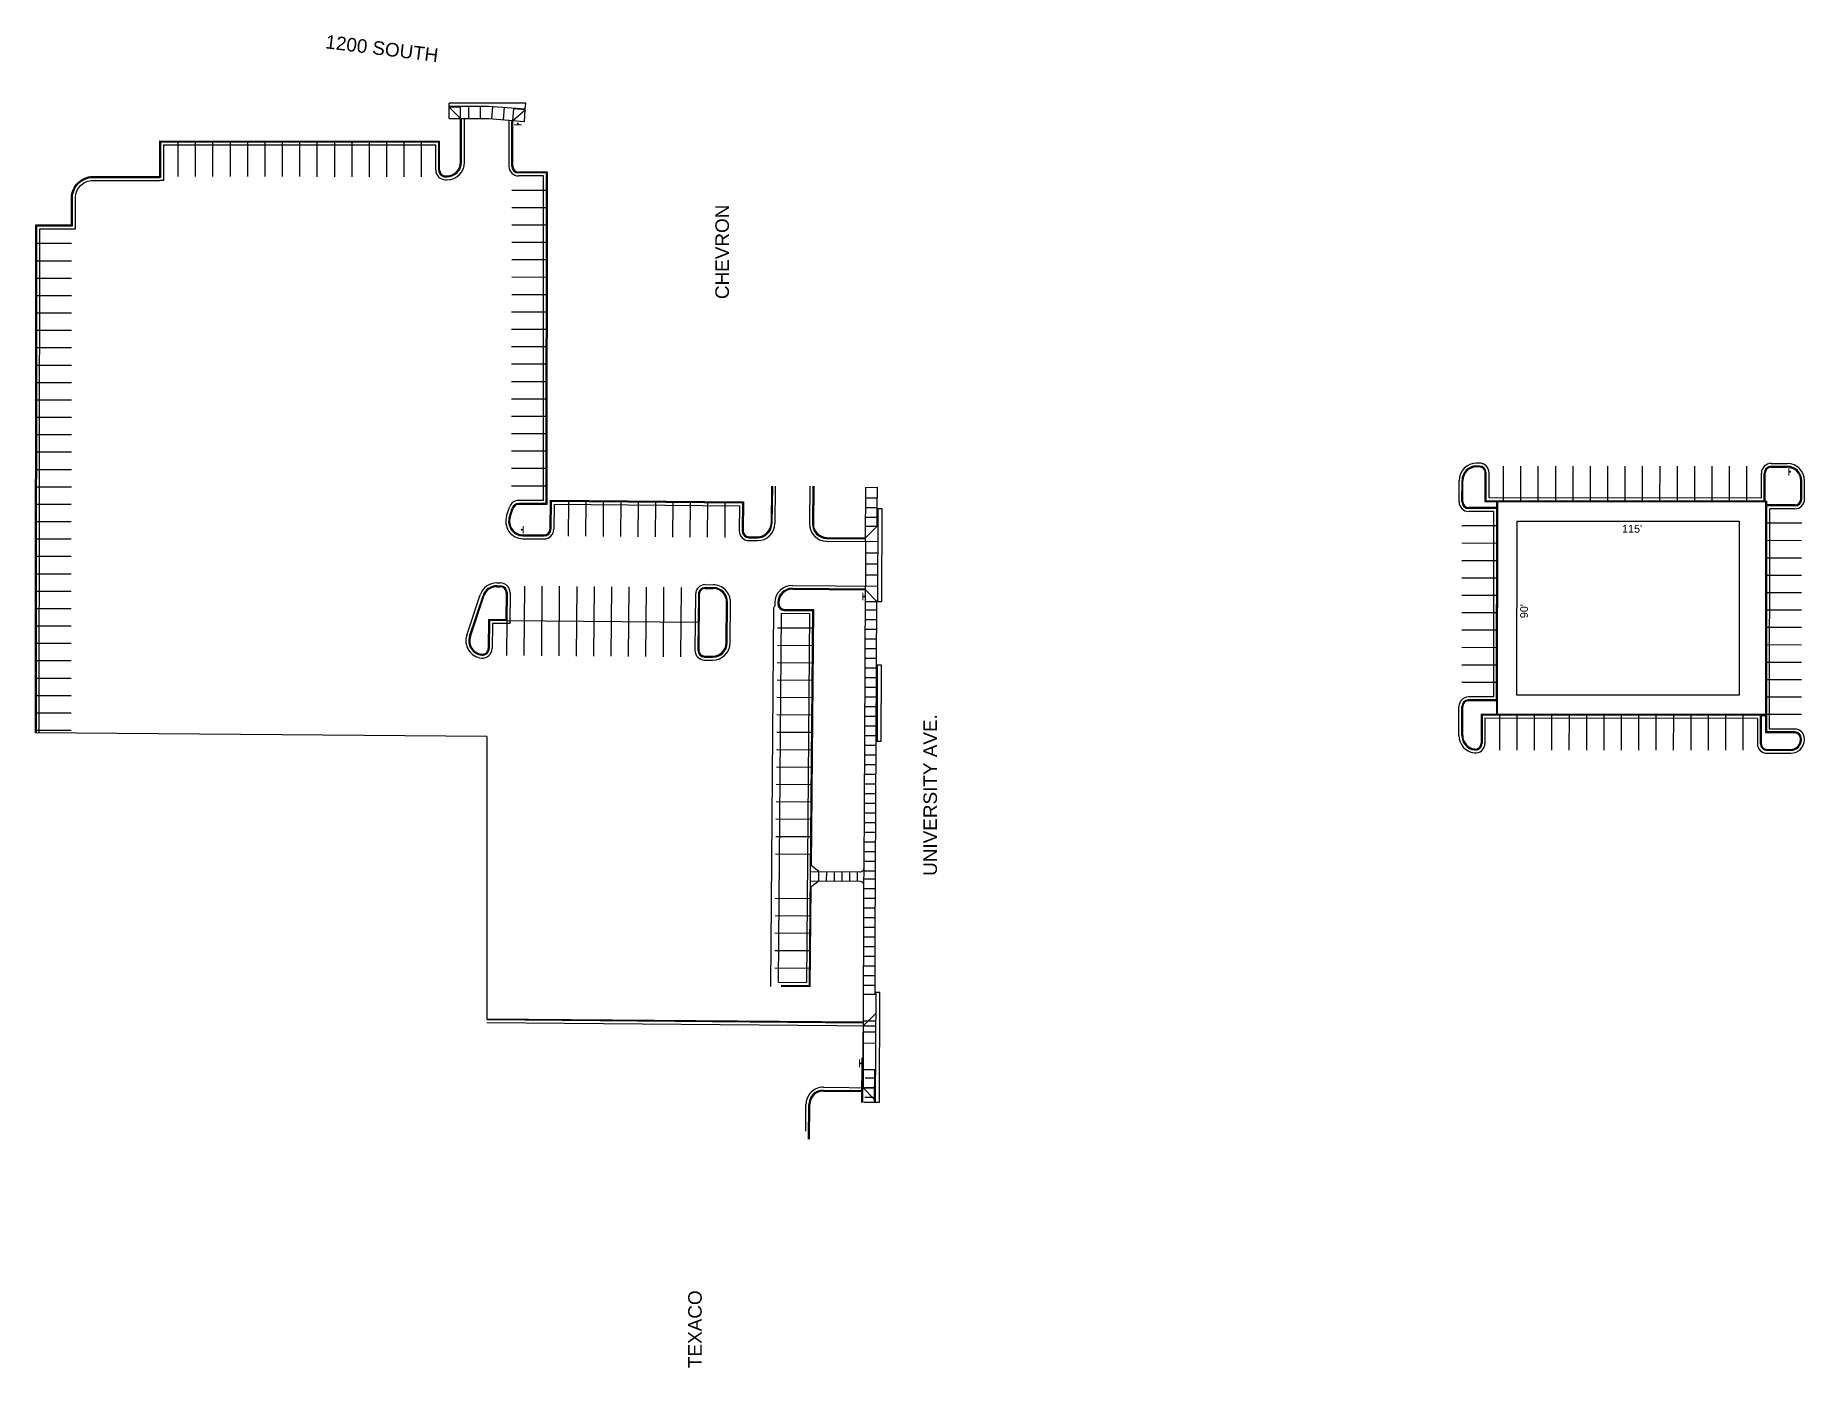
# Model space of a CAD drawing. Header units: feet. Extents: x 5321 to 6237, y 5699 to 6388.
import ezdxf
from ezdxf.enums import TextEntityAlignment as Align

# ---------------------------------------------------------------- set-up
doc = ezdxf.new("R2010")
doc.units = ezdxf.units.FT
doc.header["$MEASUREMENT"] = 0
doc.layers.add('1-unused', color=255, linetype='Continuous', plot=False)
for name, color, linetype in [('cs-concrete_pads', 2, 'Continuous'), ('cs-curb', 1, 'Continuous'), ('cs-paint', 7, 'Continuous'), ('cs-signs', 7, 'Continuous')]:
    doc.layers.add(name, color=color, linetype=linetype)
doc.styles.get("Standard").update_dxf_attribs({"font": 'arial.ttf'})

# ---------------------------------------------------------------- blocks, each defined once
blk = doc.blocks.new('stopsign')
at = {"layer": 'cs-signs', "const_width": 0.5}
blk.add_lwpolyline([(-0.68, -2), (-0.68, 0), (-0.68, 2)], dxfattribs=at)
blk.add_lwpolyline([(-0.25, 0, 1), (0.25, 0, 1)], format="xyb", close=True, dxfattribs=at)

msp = doc.modelspace()

# ---------------------------------------------------------------- linework, layer by layer
at = {"layer": 'cs-concrete_pads'}
msp.add_line((5554.51, 6025.44), (5320.76, 6027.4), dxfattribs=at)
for points in [[(5554.51, 6025.44), (5554.51, 5879.42)], [(5749.31, 5875.72), (5749.16, 5843.72)], [(5749.31, 5875.72), (5755.81, 5875.72)], [(5749.16, 5843.72), (5755.16, 5843.72)]]:
    msp.add_lwpolyline(points, dxfattribs=at)
at = {"layer": 'cs-curb'}
for p, q in [((5534.88, 6351.25), (5534.88, 6353.25)), ((5574.58, 6353.25), (5534.88, 6353.25)), ((5534.88, 6345.25), (5534.88, 6351.25)), ((5534.88, 6351.25), (5540.88, 6345.25)), ((5540.88, 6351.25), (5534.88, 6351.25)), ((5540.88, 6345.25), (5540.88, 6351.25)), ((5545.08, 6345.25), (5545.09, 6351.76)), ((5551.08, 6345.25), (5551.09, 6351.75)), ((5557.08, 6345.12), (5557.57, 6351.59)), ((5563.07, 6344.67), (5563.55, 6351.14)), ((5567.88, 6344.3), (5568.33, 6350.28)), ((5567.88, 6344.3), (5574.33, 6349.83)), ((5574.33, 6349.83), (5568.33, 6350.28)), ((5573.88, 6343.84), (5574.33, 6349.83)), ((5574.33, 6349.83), (5574.36, 6350.33)), ((5574.36, 6350.33), (5574.58, 6353.25)), ((5534.88, 6345.25), (5542.88, 6345.25)), ((5540.86, 6322.64), (5540.88, 6345.25)), ((5541.36, 6322.64), (5541.38, 6345.25)), ((5565.88, 6344.45), (5573.88, 6343.84)), ((5567.36, 6320.61), (5567.38, 6344.33)), ((5567.86, 6320.61), (5567.88, 6344.3)), ((5385.02, 6333.77), (5385.01, 6315.27)), ((5385.02, 6333.77), (5530.02, 6333.65)), ((5385.52, 6333.27), (5385.51, 6314.77)), ((5385.52, 6333.27), (5529.52, 6333.15)), ((5387.02, 6331.77), (5387.01, 6315.27)), ((5387.02, 6331.77), (5528.02, 6331.65)), ((5528.01, 6318.65), (5528.02, 6331.65)), ((5529.51, 6318.65), (5529.52, 6333.15)), ((5530.01, 6318.65), (5530.02, 6333.65)), ((5533.01, 6315.64), (5533.85, 6315.64)), ((5533.01, 6315.14), (5533.85, 6315.14)), ((5533.01, 6313.64), (5533.85, 6313.64)), ((5585.85, 6317.59), (5570.85, 6317.61)), ((5585.35, 6317.09), (5570.85, 6317.11)), ((5583.85, 6315.59), (5570.85, 6315.61)), ((5583.71, 6147.59), (5583.85, 6315.59)), ((5585.2, 6146.09), (5585.35, 6317.09)), ((5585.7, 6145.59), (5585.85, 6317.59)), ((5320.76, 6027.4), (5320.99, 6290.23)), ((5320.99, 6290.23), (5339.49, 6290.22)), ((5321.26, 6027.4), (5321.49, 6289.73)), ((5321.49, 6289.73), (5339.98, 6289.72)), ((5322.76, 6027.38), (5322.98, 6288.23)), ((5322.98, 6288.23), (5339.48, 6288.22)), ((6068.21, 6165.45), (6066.71, 6165.45)), ((6068.21, 6164.95), (6066.71, 6164.95)), ((6068.21, 6166.95), (6066.72, 6166.95)), ((6068.2, 6165.45), (6068.21, 6165.45)), ((6068.2, 6164.95), (6068.21, 6164.95)), ((6068.21, 6166.95), (6068.21, 6166.95)), ((6219.21, 6166.82), (6227.56, 6166.81)), ((6219.21, 6165.32), (6227.56, 6165.31)), ((6219.21, 6164.82), (6227.56, 6164.81)), ((5701.77, 6155.11), (5701.54, 6135.75)), ((5702.27, 6155.1), (5702.04, 6135.74)), ((5703.77, 6155.08), (5703.54, 6135.72)), ((5721.62, 6155.03), (5721.46, 6135.61)), ((5723.12, 6155.01), (5722.96, 6135.6)), ((5723.62, 6155.01), (5723.46, 6135.59)), ((5750.61, 6154.42), (5756.61, 6154.43)), ((6057.7, 6146.96), (6057.71, 6157.96)), ((6059.2, 6146.96), (6059.21, 6157.96)), ((6059.7, 6146.96), (6059.71, 6157.96)), ((6071.19, 6146.95), (6071.2, 6161.95)), ((6071.69, 6147.45), (6071.7, 6161.95)), ((6073.19, 6148.94), (6073.2, 6161.94)), ((6214.19, 6148.82), (6214.2, 6161.82)), ((6215.69, 6147.32), (6215.7, 6161.82)), ((6216.19, 6147.32), (6216.2, 6161.82)), ((6234.54, 6148.32), (6234.55, 6157.8)), ((6235.04, 6148.32), (6235.05, 6157.8)), ((6236.54, 6148.32), (6236.55, 6157.8)), ((5583.71, 6147.59), (5570.93, 6147.61)), ((5585.2, 6146.09), (5570.93, 6146.11)), ((5585.7, 6145.59), (5570.93, 6145.61)), ((5587.22, 6147.73), (5587.1, 6132.73)), ((5587.22, 6147.73), (5687.22, 6146.9)), ((5587.72, 6147.23), (5587.6, 6132.73)), ((5587.72, 6147.23), (5686.71, 6146.4)), ((5589.21, 6145.72), (5589.1, 6132.72)), ((5589.21, 6145.72), (5685.2, 6144.91)), ((5686.71, 6146.4), (5686.59, 6131.9)), ((5687.22, 6146.9), (5687.09, 6131.9)), ((6077.2, 6146.94), (6071.19, 6146.95)), ((6215.69, 6147.32), (6071.69, 6147.45)), ((6214.19, 6148.82), (6073.19, 6148.94)), ((6077.2, 6143.94), (6077.2, 6146.94)), ((6077.6, 6036.94), (6077.7, 6146.94)), ((6216.54, 6146.82), (6077.7, 6146.94)), ((6216.19, 6147.32), (6217.04, 6147.32)), ((6216.45, 6036.82), (6216.54, 6146.82)), ((6217.04, 6145.33), (6217.04, 6147.32)), ((6231.54, 6145.32), (6217.04, 6145.33)), ((5564.68, 6139.7), (5566.18, 6144.19)), ((5566.1, 6139.22), (5567.6, 6143.72)), ((5566.58, 6139.07), (5568.08, 6143.56)), ((5685.2, 6144.91), (5685.09, 6131.91)), ((5756.5, 6134.32), (5756.53, 6143.24)), ((5759.03, 6143.23), (5756.53, 6143.24)), ((5756.88, 6095.31), (5757.03, 6143.24)), ((5758.88, 6095.29), (5759.03, 6143.23)), ((6075.69, 6141.94), (6062.69, 6141.95)), ((6077.2, 6143.94), (6062.7, 6143.95)), ((6077.2, 6143.44), (6062.7, 6143.45)), ((6075.61, 6045.94), (6075.69, 6141.94)), ((6077.11, 6044.44), (6077.2, 6143.44)), ((6216.94, 6027.83), (6217.04, 6144.83)), ((6231.54, 6144.82), (6217.04, 6144.83)), ((6218.44, 6029.33), (6218.54, 6143.33)), ((6231.54, 6143.32), (6218.54, 6143.33)), ((5573.14, 6127.85), (5584.05, 6127.76)), ((5573.16, 6129.85), (5584.07, 6129.76)), ((5573.16, 6129.35), (5584.07, 6129.26)), ((5690.05, 6126.87), (5694.46, 6126.83)), ((5690.06, 6128.37), (5694.47, 6128.33)), ((5690.07, 6128.87), (5694.48, 6128.83)), ((5730.4, 6128.53), (5750.47, 6128.37)), ((5730.4, 6128.03), (5750.47, 6127.87)), ((5750.48, 6128.36), (5756.5, 6134.32)), ((5750.51, 6134.37), (5757, 6134.31)), ((5730.39, 6126.53), (5756.98, 6126.31)), ((5750.47, 6126.37), (5750.42, 6103.36)), ((5750.45, 6120.61), (5756.96, 6120.59)), ((5750.43, 6109.11), (5756.92, 6109.09)), ((5750.44, 6114.86), (5756.94, 6114.84)), ((5559.63, 6102.96), (5561.45, 6102.95)), ((5559.64, 6103.46), (5561.46, 6103.45)), ((5559.65, 6104.96), (5561.47, 6104.95)), ((5564.43, 6099.92), (5564.31, 6085.92)), ((5564.93, 6099.92), (5564.81, 6085.42)), ((5566.43, 6099.9), (5566.3, 6083.91)), ((5667.45, 6102.06), (5671.6, 6102.02)), ((5667.46, 6102.56), (5671.6, 6102.52)), ((5667.47, 6104.06), (5671.61, 6104.02)), ((5712.6, 6102.18), (5750.4, 6101.87)), ((5712.6, 6101.68), (5750.39, 6101.37)), ((5712.61, 6103.68), (5756.9, 6103.31)), ((5756.36, 6095.32), (5750.39, 6101.37)), ((5544.05, 6077.87), (5551.04, 6098.81)), ((5545.47, 6077.39), (5552.46, 6098.34)), ((5545.94, 6077.24), (5552.93, 6098.18)), ((5662.43, 6099.1), (5662.18, 6070.1)), ((5663.93, 6099.09), (5663.68, 6070.09)), ((5664.43, 6099.08), (5664.18, 6070.09)), ((5678.36, 6073.97), (5678.54, 6094.97)), ((5678.86, 6073.96), (5679.04, 6094.96)), ((5680.36, 6073.95), (5680.54, 6094.95)), ((5701.36, 5896.15), (5703.01, 6092.14)), ((5703.01, 6092.14), (5703.52, 6093.14)), ((5703.54, 6094.76), (5703.52, 6093.14)), ((5705.04, 6094.75), (5705.03, 6094.28)), ((5705.54, 6094.74), (5705.53, 6094.28)), ((5708.5, 6090.75), (5723, 6090.63)), ((5708.51, 6091.25), (5723.51, 6091.13)), ((5723, 6090.63), (5721.37, 5896.64)), ((5723.51, 6091.13), (5722.39, 5958.63)), ((5750.36, 6095.37), (5758.88, 6095.29)), ((5555.31, 6086), (5555.19, 6071.01)), ((5564.31, 6085.92), (5555.31, 6086)), ((5555.81, 6085.49), (5555.69, 6071.01)), ((5564.81, 6085.42), (5555.81, 6085.49)), ((5557.3, 6083.98), (5557.19, 6071)), ((5566.3, 6083.91), (5557.3, 6083.98)), ((5705.38, 5898.27), (5706.99, 6089.27)), ((5706.99, 6089.27), (5721.49, 6089.14)), ((5721.49, 6089.14), (5719.88, 5898.15)), ((5667.14, 6065.06), (5671.29, 6065.03)), ((5667.15, 6066.56), (5671.3, 6066.53)), ((5667.16, 6067.06), (5671.3, 6067.03)), ((5750.03, 6022.83), (5750.19, 6062.44)), ((5756.03, 6022.81), (5756.19, 6062.42)), ((5758.74, 6062.41), (5756.19, 6062.42)), ((5756.58, 6022.8), (5756.74, 6062.41)), ((5758.58, 6022.8), (5758.74, 6062.41)), ((6075.61, 6045.94), (6062.61, 6045.95)), ((6077.11, 6044.44), (6062.61, 6044.45)), ((6057.59, 6025.96), (6057.61, 6040.96)), ((6059.09, 6025.96), (6059.11, 6040.96)), ((6059.59, 6025.96), (6059.61, 6040.96)), ((6077.11, 6043.94), (6062.61, 6043.95)), ((6069.1, 6036.95), (6069.09, 6021.98)), ((6077.1, 6036.94), (6069.1, 6036.95)), ((6069.6, 6036.45), (6069.59, 6021.98)), ((6213.6, 6036.32), (6069.6, 6036.45)), ((6077.11, 6043.94), (6077.1, 6036.94)), ((6216.45, 6036.82), (6077.6, 6036.94)), ((6213.6, 6036.32), (6213.59, 6021.82)), ((6214.1, 6036.32), (6214.09, 6021.82)), ((6214.1, 6036.32), (6216.45, 6036.32)), ((6216.44, 6027.34), (6216.45, 6036.32)), ((6071.1, 6034.95), (6071.09, 6021.98)), ((6212.1, 6034.82), (6071.1, 6034.95)), ((6212.1, 6034.82), (6212.09, 6021.82)), ((6231.44, 6027.32), (6216.44, 6027.34)), ((6231.44, 6027.82), (6216.94, 6027.83)), ((6231.44, 6029.32), (6218.44, 6029.33)), ((5749.7, 5957.41), (5750.03, 6022.84)), ((5758.58, 6022.8), (5756.03, 6022.81)), ((6217.08, 6016.82), (6229.43, 6016.81)), ((6217.09, 6018.82), (6229.43, 6018.81)), ((6217.09, 6018.32), (6229.43, 6018.31)), ((6234.43, 6023.8), (6234.44, 6024.32)), ((6234.93, 6023.8), (6234.94, 6024.32)), ((6236.43, 6023.8), (6236.44, 6024.32)), ((5721.86, 5955.63), (5747.68, 5955.42)), ((5722.39, 5958.63), (5721.89, 5958.63)), ((5726.35, 5955.6), (5722.39, 5958.63)), ((5749.65, 5948.41), (5749.7, 5957.41)), ((5747.67, 5950.42), (5721.82, 5950.63)), ((5726.33, 5950.6), (5722.3, 5947.63)), ((5749.52, 5921.18), (5749.65, 5948.41)), ((5749.39, 5893.12), (5749.52, 5921.18)), ((5705.38, 5898.27), (5719.88, 5898.15)), ((5706.87, 5896.76), (5721.37, 5896.64)), ((5706.87, 5896.26), (5721.86, 5896.13)), ((5749.35, 5884.09), (5749.39, 5893.12)), ((5749.38, 5892.12), (5755.88, 5892.07)), ((5755.38, 5892.07), (5755.39, 5893.09)), ((5755.39, 5893.09), (5757.89, 5893.08)), ((5755.63, 5836.09), (5755.89, 5893.09)), ((5757.63, 5836.08), (5757.89, 5893.08)), ((5554.51, 5879.42), (5749.32, 5877.78)), ((5749.24, 5861.12), (5749.35, 5884.12)), ((5749.31, 5875.72), (5755.84, 5882.17)), ((5554.51, 5878.92), (5749.32, 5877.28)), ((5554.51, 5877.42), (5755.81, 5875.72)), ((5749.29, 5872.62), (5755.79, 5872.59)), ((5749.32, 5878.37), (5755.82, 5878.34)), ((5749.13, 5836.12), (5749.24, 5861.1)), ((5749.27, 5866.87), (5755.77, 5866.84)), ((5748.63, 5836.12), (5748.73, 5859.13)), ((5749.21, 5853.12), (5755.71, 5853.07)), ((5755.13, 5836.09), (5755.21, 5853.07)), ((5728.67, 5843.95), (5755.16, 5843.72)), ((5755.14, 5837.67), (5749.16, 5843.72)), ((5719.54, 5821.15), (5719.6, 5834.99)), ((5720.97, 5817.15), (5721.05, 5834.98)), ((5721.52, 5817.15), (5721.6, 5834.98)), ((5728.61, 5842.45), (5748.66, 5842.28)), ((5728.66, 5841.95), (5748.15, 5841.78)), ((5757.63, 5836.08), (5749.54, 5836.12))]:
    msp.add_line(p, q, dxfattribs=at)
for points in [[(5534.88, 6351.75), (5555.44, 6351.75), (5574.36, 6350.33)], [(5542.86, 6322.63), (5542.88, 6345.25), (5555.41, 6345.25), (5565.88, 6344.45), (5565.86, 6320.61)], [(5385.51, 6314.77), (5385.01, 6314.77)], [(5387.01, 6313.27), (5385.01, 6313.27)], [(5387.01, 6315.27), (5387.01, 6313.27)], [(5339.48, 6288.22), (5341.48, 6288.22)], [(5339.98, 6289.72), (5339.98, 6290.22)], [(5341.48, 6288.22), (5341.48, 6290.22)], [(5750.47, 6126.37), (5750.61, 6154.47)], [(5756.53, 6143.24), (5756.61, 6154.43)], [(5756.58, 6148.82), (5750.59, 6148.85)], [(5756.53, 6138.82), (5750.54, 6138.85)], [(5756.55, 6143.82), (5750.56, 6143.85)], [(6087.69, 6136.93), (6202.69, 6136.83), (6202.62, 6046.83), (6087.62, 6046.93), (6087.62, 6046.93), (6087.69, 6136.93)], [(5750.19, 6062.45), (5750.41, 6103.37)], [(5756.34, 6090.82), (5750.34, 6090.85)], [(5756.19, 6062.42), (5756.36, 6095.32)], [(5756.31, 6085.82), (5750.31, 6085.85)], [(5756.26, 6075.82), (5750.26, 6075.85)], [(5756.29, 6080.82), (5750.29, 6080.85)], [(5756.21, 6065.82), (5750.21, 6065.85)], [(5756.23, 6070.82), (5750.24, 6070.85)], [(5756.16, 6055.82), (5750.16, 6055.85)], [(5756.18, 6060.82), (5750.18, 6060.85)], [(5756.1, 6045.82), (5750.12, 6045.85)], [(5756.13, 6050.82), (5750.14, 6050.85)], [(5756.05, 6035.82), (5750.08, 6035.85)], [(5756.08, 6040.82), (5750.1, 6040.85)], [(5756.02, 6030.82), (5750.06, 6030.85)], [(5755.97, 6020.82), (5750.02, 6020.85)], [(5756, 6025.82), (5750.04, 6025.85)], [(5755.39, 5893.09), (5755.51, 5921.15), (5756.03, 6022.81)], [(5755.92, 6010.82), (5749.97, 6010.85)], [(5755.95, 6015.82), (5749.99, 6015.85)], [(5755.87, 6000.82), (5749.92, 6000.85)], [(5755.89, 6005.82), (5749.94, 6005.85)], [(5755.81, 5990.82), (5749.87, 5990.85)], [(5755.84, 5995.82), (5749.89, 5995.85)], [(5755.76, 5980.82), (5749.82, 5980.85)], [(5755.79, 5985.82), (5749.84, 5985.85)], [(5755.74, 5975.82), (5749.79, 5975.85)], [(5755.68, 5965.82), (5749.74, 5965.85)], [(5755.71, 5970.82), (5749.77, 5970.85)], [(5726.33, 5950.6), (5726.35, 5955.6)], [(5730.33, 5950.56), (5730.35, 5955.56)], [(5734.33, 5950.53), (5734.35, 5955.53)], [(5738.33, 5950.5), (5738.35, 5955.5)], [(5742.33, 5950.46), (5742.35, 5955.46)], [(5746.33, 5950.43), (5746.35, 5955.43)], [(5755.63, 5955.82), (5749.69, 5955.85)], [(5755.66, 5960.82), (5749.71, 5960.85)], [(5721.86, 5896.13), (5722.3, 5947.63), (5721.8, 5947.64)], [(5755.63, 5946.57), (5749.64, 5946.6)], [(5755.65, 5951.57), (5749.67, 5951.6)], [(5755.59, 5936.57), (5749.59, 5936.6)], [(5755.61, 5941.57), (5749.62, 5941.6)], [(5755.54, 5926.57), (5749.54, 5926.6)], [(5755.56, 5931.57), (5749.57, 5931.6)], [(5755.49, 5916.57), (5749.49, 5916.6)], [(5755.52, 5921.57), (5749.52, 5921.6)], [(5755.47, 5911.57), (5749.47, 5911.6)], [(5755.43, 5901.57), (5749.43, 5901.6)], [(5755.45, 5906.57), (5749.45, 5906.6)], [(5755.4, 5896.57), (5749.4, 5896.6)], [(5755.16, 5843.57), (5750.16, 5843.59)], [(5755.19, 5848.57), (5750.19, 5848.59)], [(5755.14, 5838.57), (5750.14, 5838.59)]]:
    msp.add_lwpolyline(points, dxfattribs=at)
for points in [[(5339.48, 6290.22), (5339.48, 6304.27, -0.414214), (5350.48, 6315.27), (5385.01, 6315.27)], [(5339.98, 6290.22), (5339.98, 6304.27, -0.414214), (5350.48, 6314.77), (5385.01, 6314.77)], [(5341.48, 6290.22), (5341.48, 6304.27, -0.414214), (5350.48, 6313.27), (5385.01, 6313.27)]]:
    msp.add_lwpolyline(points, format="xyb", dxfattribs=at)
for centre, radius, start, end in [((5533.86, 6322.64), 7, 269.95024, 359.95024), ((5533.86, 6322.64), 7.5, 269.95024, 359.95024), ((5533.86, 6322.64), 9, 269.95024, 359.95024), ((5570.86, 6320.61), 5, 179.95024, 269.94465), ((5570.86, 6320.61), 3.5, 179.95024, 269.94465), ((5570.86, 6320.61), 3, 179.95024, 269.94465), ((5533.01, 6318.64), 5, 179.95024, 269.95024), ((5533.01, 6318.64), 3.5, 179.95024, 269.95024), ((5533.01, 6318.64), 3, 179.95024, 269.95024), ((6066.71, 6157.95), 9, 89.95024, 179.95), ((6066.71, 6157.95), 7.5, 89.95024, 179.95), ((6066.71, 6157.95), 7, 89.95024, 179.95), ((6068.2, 6161.95), 5, 359.95024, 89.95024), ((6068.2, 6161.95), 3.5, 359.95024, 89.95024), ((6068.2, 6161.95), 3, 359.95, 89.95024), ((6219.2, 6161.82), 5, 89.95024, 179.95024), ((6219.2, 6161.82), 3.5, 89.95024, 179.95024), ((6219.2, 6161.82), 3, 89.95024, 179.95024), ((6227.55, 6157.81), 9, 359.95024, 89.95024), ((6227.55, 6157.81), 7.5, 359.95024, 89.95024), ((6227.55, 6157.81), 7, 359.95024, 89.95024), ((5570.92, 6142.61), 5, 89.94465, 161.54404), ((5570.92, 6142.61), 3.5, 89.94465, 161.54404), ((5570.92, 6142.61), 3, 89.94465, 161.54404), ((6062.7, 6146.95), 5, 179.95, 269.95), ((6062.7, 6146.95), 3.5, 179.95, 269.95), ((6062.7, 6146.95), 3, 179.95, 269.95), ((6231.54, 6148.32), 3, 269.95024, 359.95024), ((6231.54, 6148.32), 3.5, 269.95024, 359.95024), ((6231.54, 6148.32), 5, 269.95024, 359.95024), ((5573.22, 6136.85), 9, 161.54404, 269.52046), ((5573.22, 6136.85), 7.5, 161.54404, 269.52046), ((5573.22, 6136.85), 7, 161.54404, 269.52046), ((5584.1, 6132.76), 5, 269.52046, 359.52046), ((5584.1, 6132.76), 3, 269.52046, 359.52046), ((5584.1, 6132.76), 3.5, 269.52046, 359.52046), ((5690.09, 6131.87), 5, 179.52046, 269.52046), ((5690.09, 6131.87), 3.5, 179.52046, 269.52046), ((5690.09, 6131.87), 3, 179.52046, 269.52046), ((5694.54, 6135.83), 9, 269.52046, 359.30073), ((5694.54, 6135.83), 7.5, 269.52046, 359.30073), ((5694.54, 6135.83), 7, 269.52046, 359.30073), ((5730.46, 6135.53), 9, 179.52046, 269.52046), ((5730.46, 6135.53), 7.5, 179.52046, 269.52046), ((5730.46, 6135.53), 7, 179.52046, 269.52046), ((5559.57, 6095.96), 9, 89.52046, 161.54404), ((5559.57, 6095.96), 7.5, 89.52046, 161.54404), ((5559.57, 6095.96), 7, 89.52046, 161.54404), ((5561.43, 6099.95), 3, 359.52046, 89.52046), ((5561.43, 6099.95), 3.5, 359.52046, 89.52046), ((5561.43, 6099.95), 5, 359.52046, 89.52046), ((5667.43, 6099.06), 5, 89.52046, 179.52046), ((5667.43, 6099.06), 3.5, 89.52046, 179.52046), ((5667.43, 6099.06), 3, 89.52046, 179.52046), ((5671.54, 6095.03), 7.5, 359.51642, 89.52046), ((5671.54, 6095.03), 7, 359.51642, 89.52046), ((5671.54, 6095.03), 9, 359.51642, 89.52046), ((5712.54, 6094.68), 9, 89.52046, 179.51642), ((5712.54, 6094.68), 7.5, 89.52046, 179.51642), ((5712.54, 6094.68), 7, 89.52046, 179.51642), ((5708.53, 6094.25), 3.5, 179.51642, 269.51642), ((5708.53, 6094.25), 3, 179.51642, 269.51642), ((5552.58, 6075.02), 9, 161.54404, 264.30542), ((5552.58, 6075.02), 7.5, 161.54404, 264.30542), ((5552.58, 6075.02), 7, 161.54404, 264.30542), ((5671.36, 6074.03), 9, 269.52046, 359.51642), ((5671.36, 6074.03), 7, 269.52046, 359.51642), ((5671.36, 6074.03), 7.5, 269.52046, 359.51642), ((5552.19, 6071.04), 5, 264.30542, 359.52046), ((5552.19, 6071.04), 3.5, 264.30542, 359.52046), ((5552.19, 6071.04), 3, 264.30542, 359.52046), ((5667.18, 6070.06), 5, 179.52046, 269.52046), ((5667.18, 6070.06), 3.5, 179.52046, 269.52046), ((5667.18, 6070.06), 3, 179.52046, 269.52046), ((6062.61, 6040.95), 5, 89.95024, 179.95), ((6062.61, 6040.95), 3.5, 89.95024, 179.95), ((6062.61, 6040.95), 3, 89.95024, 179.95), ((6066.59, 6025.95), 9, 179.95, 262.77004), ((6066.59, 6025.95), 7.5, 179.95, 262.77004), ((6066.59, 6025.95), 7, 179.95, 262.77004), ((6231.44, 6024.32), 5, 359.95024, 89.95024), ((6231.44, 6024.32), 3.5, 359.95024, 89.95024), ((6231.44, 6024.32), 3, 359.95024, 89.95024), ((6066.09, 6021.98), 5, 262.77004, 359.95024), ((6066.09, 6021.98), 3.5, 262.77004, 359.95024), ((6066.09, 6021.98), 3, 262.77004, 359.95024), ((6217.09, 6021.82), 5, 179.95024, 269.95024), ((6217.09, 6021.82), 3.5, 179.95024, 269.95024), ((6217.09, 6021.82), 3, 179.95024, 269.95024), ((6229.43, 6023.81), 5, 269.95024, 359.95024), ((6229.43, 6023.81), 5.5, 269.95024, 359.95024), ((6229.43, 6023.81), 7, 269.95024, 359.95024), ((5747.7, 5957.42), 2, 269.51642, 359.71144), ((5747.65, 5948.42), 2, 359.71144, 89.51642), ((5728.6, 5834.95), 9, 89.51642, 179.75266), ((5728.55, 5834.95), 7.5, 89.51642, 179.75266), ((5728.6, 5834.95), 7, 89.51642, 179.75266)]:
    msp.add_arc(centre, radius, start, end, dxfattribs=at)
at = {"layer": 'cs-paint'}
for p, q in [((5394.52, 6333.26), (5394.51, 6315.26)), ((5403.52, 6333.26), (5403.51, 6315.26)), ((5412.52, 6333.25), (5412.51, 6315.25)), ((5421.52, 6333.24), (5421.51, 6315.24)), ((5430.52, 6333.23), (5430.51, 6315.23)), ((5439.52, 6333.22), (5439.51, 6315.22)), ((5448.52, 6333.22), (5448.51, 6315.22)), ((5457.52, 6333.21), (5457.51, 6315.21)), ((5466.52, 6333.2), (5466.51, 6315.2)), ((5475.52, 6333.19), (5475.51, 6315.19)), ((5484.52, 6333.19), (5484.51, 6315.19)), ((5493.52, 6333.18), (5493.51, 6315.18)), ((5502.52, 6333.17), (5502.51, 6315.17)), ((5511.52, 6333.16), (5511.51, 6315.16)), ((5520.52, 6333.15), (5520.51, 6315.15)), ((5585.34, 6308.09), (5567.34, 6308.11)), ((5585.34, 6299.09), (5567.34, 6299.11)), ((5585.33, 6290.09), (5567.33, 6290.11)), ((5321.48, 6280.73), (5339.48, 6280.72)), ((5585.32, 6281.09), (5567.32, 6281.11)), ((5321.47, 6271.73), (5339.47, 6271.72)), ((5585.31, 6272.09), (5567.31, 6272.11)), ((5321.46, 6262.73), (5339.46, 6262.72)), ((5585.31, 6263.09), (5567.31, 6263.11)), ((5321.45, 6253.73), (5339.45, 6253.72)), ((5585.3, 6254.09), (5567.3, 6254.11)), ((5321.45, 6244.73), (5339.45, 6244.72)), ((5585.29, 6245.09), (5567.29, 6245.11)), ((5321.44, 6235.73), (5339.44, 6235.72)), ((5585.28, 6236.09), (5567.28, 6236.11)), ((5321.43, 6226.73), (5339.43, 6226.72)), ((5585.27, 6227.09), (5567.27, 6227.11)), ((5321.42, 6217.73), (5339.42, 6217.72)), ((5585.26, 6209.09), (5567.26, 6209.11)), ((5585.27, 6218.09), (5567.27, 6218.11)), ((5321.42, 6208.73), (5339.42, 6208.72)), ((5585.25, 6200.09), (5567.25, 6200.11)), ((5321.41, 6199.73), (5339.41, 6199.72)), ((5585.24, 6191.09), (5567.24, 6191.11)), ((5321.39, 6181.73), (5339.39, 6181.72)), ((5321.4, 6190.73), (5339.4, 6190.72)), ((5585.24, 6182.09), (5567.24, 6182.11)), ((5321.38, 6172.73), (5339.38, 6172.72)), ((5585.23, 6173.09), (5567.23, 6173.11)), ((5321.38, 6163.73), (5339.38, 6163.72)), ((5585.22, 6164.09), (5567.22, 6164.11)), ((6080.69, 6147.44), (6080.71, 6165.44)), ((6089.69, 6147.43), (6089.71, 6165.43)), ((6098.69, 6147.42), (6098.71, 6165.42)), ((6107.69, 6147.41), (6107.71, 6165.41)), ((6116.69, 6147.41), (6116.71, 6165.41)), ((6125.69, 6147.4), (6125.71, 6165.4)), ((6134.69, 6147.39), (6134.71, 6165.39)), ((6143.69, 6147.38), (6143.71, 6165.38)), ((6152.69, 6147.38), (6152.71, 6165.38)), ((6161.69, 6147.37), (6161.71, 6165.37)), ((6170.69, 6147.36), (6170.71, 6165.36)), ((6179.69, 6147.35), (6179.71, 6165.35)), ((6188.69, 6147.34), (6188.71, 6165.34)), ((6197.69, 6147.34), (6197.71, 6165.34)), ((6206.69, 6147.33), (6206.71, 6165.33)), ((5321.37, 6154.73), (5339.37, 6154.72)), ((5585.21, 6155.09), (5567.21, 6155.11)), ((5321.36, 6145.73), (5339.36, 6145.72)), ((5596.72, 6147.15), (5596.57, 6129.15)), ((5605.72, 6147.08), (5605.57, 6129.08)), ((5614.72, 6147), (5614.57, 6129)), ((5623.72, 6146.93), (5623.57, 6128.93)), ((5632.72, 6146.85), (5632.57, 6128.85)), ((5641.72, 6146.78), (5641.57, 6128.78)), ((5650.72, 6146.7), (5650.57, 6128.7)), ((5659.72, 6146.63), (5659.56, 6128.63)), ((5668.72, 6146.55), (5668.56, 6128.55)), ((5677.71, 6146.48), (5677.56, 6128.48)), ((5321.35, 6136.73), (5339.35, 6136.72)), ((6235.03, 6135.82), (6217.03, 6135.83)), ((5321.34, 6127.73), (5339.34, 6127.72)), ((6077.19, 6134.44), (6059.19, 6134.46)), ((6235.02, 6126.82), (6217.02, 6126.83)), ((5321.34, 6118.73), (5339.34, 6118.72)), ((6077.18, 6125.44), (6059.18, 6125.46)), ((6235.02, 6117.82), (6217.02, 6117.83)), ((5321.33, 6109.73), (5339.33, 6109.72)), ((6077.17, 6116.44), (6059.17, 6116.46)), ((6235.01, 6108.82), (6217.01, 6108.83)), ((5321.32, 6100.73), (5339.32, 6100.72)), ((5573.96, 6103.34), (5573.66, 6067.34)), ((5582.96, 6103.27), (5582.66, 6067.27)), ((5591.96, 6103.19), (5591.66, 6067.19)), ((5600.96, 6103.12), (5600.66, 6067.12)), ((5609.96, 6103.04), (5609.66, 6067.04)), ((5618.96, 6102.97), (5618.66, 6066.97)), ((5627.96, 6102.89), (5627.66, 6066.89)), ((5636.96, 6102.81), (5636.65, 6066.82)), ((5645.96, 6102.74), (5645.65, 6066.74)), ((5654.96, 6102.66), (5654.65, 6066.67)), ((6077.16, 6107.44), (6059.16, 6107.46)), ((6235, 6099.82), (6217, 6099.83)), ((5321.31, 6091.73), (5339.31, 6091.72)), ((6077.16, 6098.44), (6059.16, 6098.46)), ((6234.99, 6090.82), (6216.99, 6090.83)), ((5321.31, 6082.73), (5339.31, 6082.72)), ((5564.81, 6085.42), (5564.66, 6067.42)), ((5564.81, 6085.42), (5663.8, 6084.59)), ((5704.93, 6081.78), (5722.93, 6081.63)), ((6077.15, 6089.44), (6059.15, 6089.46)), ((6234.98, 6081.82), (6216.98, 6081.83)), ((5321.3, 6073.73), (5339.3, 6073.72)), ((5704.85, 6072.78), (5722.85, 6072.63)), ((6077.14, 6080.44), (6059.14, 6080.46)), ((6234.98, 6072.82), (6216.98, 6072.83)), ((5321.29, 6064.73), (5339.29, 6064.72)), ((5704.78, 6063.78), (5722.77, 6063.63)), ((6077.13, 6071.44), (6059.13, 6071.46)), ((6234.97, 6063.82), (6216.97, 6063.83)), ((5321.28, 6055.73), (5339.28, 6055.72)), ((5704.7, 6054.78), (5722.7, 6054.63)), ((6077.12, 6062.44), (6059.12, 6062.46)), ((6077.12, 6053.44), (6059.12, 6053.46)), ((6234.96, 6054.82), (6216.96, 6054.83)), ((5321.27, 6046.73), (5339.27, 6046.72)), ((5704.62, 6045.78), (5722.62, 6045.63)), ((6234.95, 6045.82), (6216.95, 6045.83)), ((5321.27, 6037.73), (5339.27, 6037.72)), ((5704.55, 6036.78), (5722.55, 6036.63)), ((6078.6, 6036.44), (6078.59, 6018.44)), ((6087.6, 6036.43), (6087.59, 6018.43)), ((6096.6, 6036.42), (6096.59, 6018.42)), ((6105.6, 6036.42), (6105.59, 6018.42)), ((6114.6, 6036.41), (6114.59, 6018.41)), ((6123.6, 6036.4), (6123.59, 6018.4)), ((6132.6, 6036.39), (6132.59, 6018.39)), ((6141.6, 6036.39), (6141.59, 6018.39)), ((6150.6, 6036.38), (6150.59, 6018.38)), ((6159.6, 6036.37), (6159.59, 6018.37)), ((6168.6, 6036.36), (6168.59, 6018.36)), ((6177.6, 6036.35), (6177.59, 6018.35)), ((6186.6, 6036.35), (6186.59, 6018.35)), ((6195.6, 6036.34), (6195.59, 6018.34)), ((6204.6, 6036.33), (6204.59, 6018.33)), ((6234.95, 6036.82), (6216.95, 6036.83)), ((5321.26, 6028.73), (5339.26, 6028.72)), ((5704.47, 6027.78), (5722.47, 6027.63)), ((5704.4, 6018.78), (5722.4, 6018.63)), ((5704.32, 6009.78), (5722.32, 6009.63)), ((5704.24, 6000.79), (5722.24, 6000.63)), ((5704.17, 5991.79), (5722.17, 5991.63)), ((5704.09, 5982.79), (5722.09, 5982.63)), ((5704.02, 5973.79), (5722.02, 5973.63)), ((5703.94, 5964.79), (5721.94, 5964.63)), ((5703.75, 5941.79), (5721.75, 5941.64)), ((5703.67, 5932.79), (5721.67, 5932.64)), ((5703.59, 5923.79), (5721.59, 5923.64)), ((5703.52, 5914.79), (5721.52, 5914.64)), ((5703.44, 5905.79), (5721.44, 5905.64))]:
    msp.add_line(p, q, dxfattribs=at)

# ---------------------------------------------------------------- block references
at = {"layer": '1-unused'}
msp.add_blockref('stopsign', (6229.02, 6162.49), dxfattribs=at)
at = {"layer": '1-unused', "rotation": 180}
msp.add_blockref('stopsign', (5572.51, 6132.49), dxfattribs=at)
at = {"layer": 'cs-signs', "rotation": 90}
msp.add_blockref('stopsign', (5570.52, 6342.72), dxfattribs=at)
at = {"layer": 'cs-signs'}
for p in [(5749.69, 6097.94), (5748.03, 5856.31)]:
    msp.add_blockref('stopsign', p, dxfattribs=at)

# ---------------------------------------------------------------- texts
at = {"layer": 'cs-curb'}
for s, rotation, p in [('1200 SOUTH', 352.95218, (5470.58, 6381.69)), ('CHEVRON', 90, (5679.72, 6251.84)), ('UNIVERSITY AVE.', 90, (5787.42, 5953.34)), ('TEXACO', 90, (5665.65, 5698.62))]:
    msp.add_text(s, height=7, rotation=rotation, dxfattribs=at).set_placement(p)
at = {"layer": 'cs-paint'}
for s, rotation, p in [("115'", 359.95028, (6147.23, 6130.97)), ("90'", 89.95, (6093.33, 6090.34))]:
    msp.add_text(s, height=4, rotation=rotation, dxfattribs=at).set_placement(p, align=Align.CENTER)

doc.saveas('drawing.dxf')
